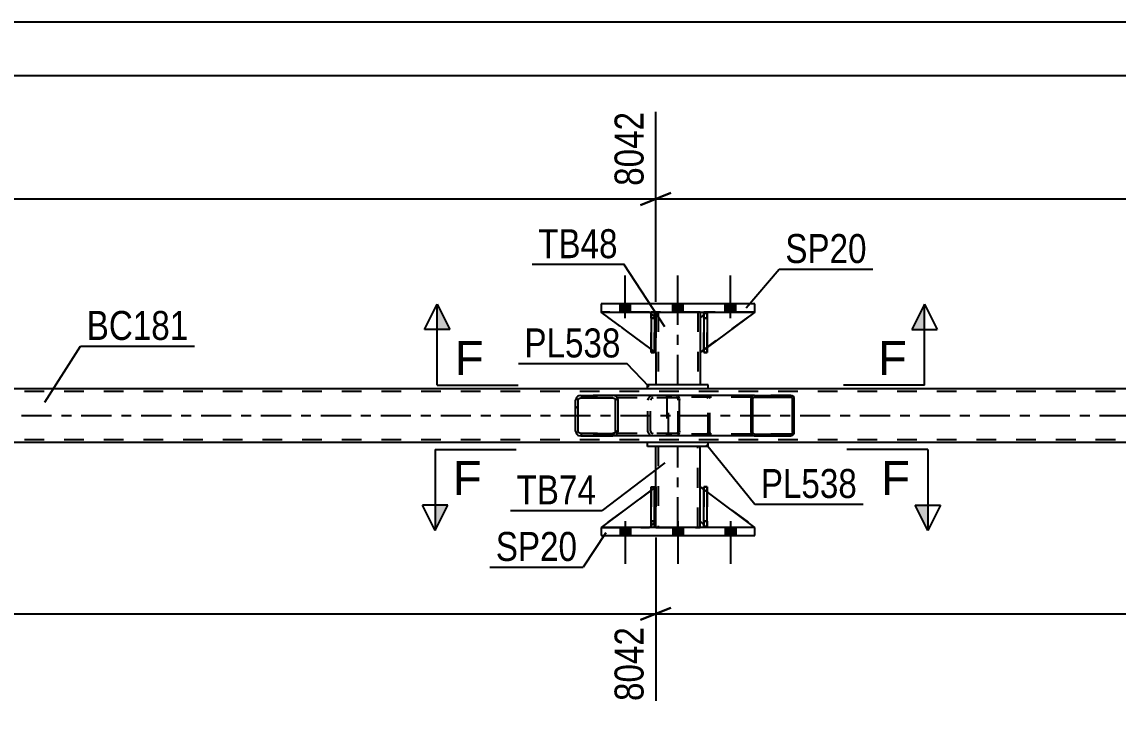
# Model space of a CAD drawing. Header units: millimetres. Extents: x 0 to 841, y 0 to 594.
# Drawn here: x 264.6 to 372.9, y 215.3 to 283 of the extents above; entities that cross this region are included whole.
import ezdxf

# ---------------------------------------------------------------- set-up
doc = ezdxf.new("R2010")
doc.units = ezdxf.units.MM
doc.linetypes.add('DXK_LINE_DOT2', pattern=[3.9198, 1.9599, -1.9599])
doc.linetypes.add('DXK_LINE_DOT3', pattern=[5.9187, 2.979, -0.9799, 0.9799, -0.9799])
doc.styles.add('Arial', font='ARIAL.TTF', dxfattribs={"height": 0.2})
doc.styles.add('Arial Narrow', font='ARIALN.TTF', dxfattribs={"height": 0.2})

# ---------------------------------------------------------------- blocks, each defined once
blk = doc.blocks.new('Part-318885939-2970 - 2780')
at = {"linetype": 'Continuous'}
h = blk.add_hatch(dxfattribs=at)
h.set_pattern_fill('', scale=0.7, style=0, pattern_type=0)
h.set_pattern_definition([(45, (323.4442, 245.8129), (-1.57154, 1.57154), [])])
h.paths.add_polyline_path([(323.48, 245.63), (323.44, 245.81), (323.34, 245.97), (323.17, 246.07), (322.98, 246.11), (319.8, 246.11), (319.6, 246.07), (319.44, 245.97), (319.33, 245.81), (319.29, 245.63), (319.29, 242.59), (319.33, 242.41), (319.44, 242.25), (319.6, 242.15), (319.8, 242.11), (322.98, 242.11), (323.17, 242.15), (323.34, 242.25), (323.44, 242.41), (323.48, 242.59)])
h.paths.add_polyline_path([(323.21, 242.5), (323.16, 242.42), (323.08, 242.37), (322.98, 242.35), (319.8, 242.35), (319.7, 242.37), (319.62, 242.42), (319.56, 242.5), (319.54, 242.59), (319.54, 245.63), (319.56, 245.72), (319.62, 245.8), (319.7, 245.85), (319.8, 245.87), (322.98, 245.87), (323.08, 245.85), (323.16, 245.8), (323.21, 245.72), (323.23, 245.63), (323.23, 242.59)])
at = {"color": 2, "linetype": 'Continuous'}
for p, q in [((319.8, 246.11), (319.6, 246.07)), ((319.7, 245.85), (319.8, 245.87)), ((319.8, 246.11), (322.98, 246.11)), ((319.8, 245.87), (322.98, 245.87)), ((329.28, 246.11), (322.98, 246.11)), ((323.17, 246.07), (322.98, 246.11)), ((322.98, 245.87), (323.08, 245.85)), ((329.28, 246.11), (329.38, 246.07)), ((329.38, 246.07), (329.47, 245.97)), ((329.47, 245.97), (329.53, 245.81)), ((319.33, 245.81), (319.29, 245.63)), ((319.29, 242.59), (319.29, 245.63)), ((319.54, 245.63), (319.56, 245.72)), ((319.54, 242.59), (319.54, 245.63)), ((319.56, 245.72), (319.62, 245.8)), ((319.62, 245.8), (319.7, 245.85)), ((323.08, 245.85), (323.16, 245.8)), ((323.16, 245.8), (323.21, 245.72)), ((323.21, 245.72), (323.23, 245.63)), ((323.23, 242.59), (323.23, 245.63)), ((323.48, 245.63), (323.44, 245.81)), ((323.48, 242.59), (323.48, 245.63)), ((329.53, 245.81), (329.55, 245.63)), ((329.55, 242.59), (329.55, 245.63)), ((319.29, 242.59), (319.33, 242.41)), ((319.56, 242.5), (319.54, 242.59)), ((319.62, 242.42), (319.56, 242.5)), ((319.6, 242.15), (319.8, 242.11)), ((319.7, 242.37), (319.62, 242.42)), ((319.8, 242.35), (319.7, 242.37)), ((319.8, 242.35), (322.98, 242.35)), ((319.8, 242.11), (322.98, 242.11)), ((323.08, 242.37), (322.98, 242.35)), ((322.98, 242.11), (323.17, 242.15)), ((329.28, 242.11), (322.98, 242.11)), ((323.16, 242.42), (323.08, 242.37)), ((323.21, 242.5), (323.16, 242.42)), ((323.23, 242.59), (323.21, 242.5)), ((323.44, 242.41), (323.48, 242.59)), ((329.38, 242.15), (329.28, 242.11)), ((329.47, 242.25), (329.38, 242.15)), ((329.53, 242.41), (329.47, 242.25)), ((329.55, 242.59), (329.53, 242.41))]:
    blk.add_line(p, q, dxfattribs=at)
at = {"color": 7, "linetype": 'DXK_LINE_DOT2'}
for p, q in [((322.98, 246.11), (319.8, 246.11)), ((329.28, 245.87), (319.8, 245.87)), ((326.75, 246.07), (326.95, 246.11)), ((326.95, 245.87), (326.85, 245.85)), ((328.29, 245.87), (328.29, 246.11)), ((329.33, 245.85), (329.28, 245.87)), ((326.44, 245.63), (326.48, 245.81)), ((326.44, 242.59), (326.44, 245.63)), ((326.71, 245.72), (326.69, 245.63)), ((326.69, 242.59), (326.69, 245.63)), ((326.77, 245.8), (326.71, 245.72)), ((326.85, 245.85), (326.77, 245.8)), ((329.38, 245.8), (329.33, 245.85)), ((329.41, 245.72), (329.38, 245.8)), ((329.42, 245.63), (329.41, 245.72)), ((329.42, 242.59), (329.42, 245.63)), ((329.28, 242.35), (319.8, 242.35)), ((322.98, 242.11), (319.8, 242.11)), ((326.48, 242.41), (326.44, 242.59)), ((326.69, 242.59), (326.71, 242.5)), ((326.71, 242.5), (326.77, 242.42)), ((326.95, 242.11), (326.75, 242.15)), ((326.77, 242.42), (326.79, 242.41)), ((326.79, 242.41), (326.85, 242.37)), ((326.85, 242.37), (326.95, 242.35)), ((328.29, 242.11), (328.29, 242.35)), ((329.28, 242.35), (329.33, 242.37)), ((329.33, 242.37), (329.38, 242.42)), ((329.38, 242.42), (329.41, 242.5)), ((329.41, 242.5), (329.42, 242.59))]:
    blk.add_line(p, q, dxfattribs=at)
at = {"color": 2, "linetype": 'Continuous'}
for centre, start, end in [((319.78, 245.61), 111.1941, 156.1506), ((322.99, 245.61), 23.8494, 68.8059), ((319.78, 242.6), 203.8494, 248.8059), ((322.99, 242.6), 291.1941, 336.1506)]:
    blk.add_arc(centre, 0.492, start, end, dxfattribs=at)
at = {"color": 7, "linetype": 'DXK_LINE_DOT2'}
for centre, start, end in [((326.93, 245.61), 111.1941, 156.1506), ((326.93, 242.6), 203.8494, 248.8059)]:
    blk.add_arc(centre, 0.492, start, end, dxfattribs=at)
blk = doc.blocks.new('Bolt-318885939-2858 - 2780')
at = {"linetype": 'Continuous'}
for points in [[(323.68, 254.35), (324.72, 254.35), (324.72, 255.15), (323.68, 255.15)], [(323.68, 254.35), (324.72, 254.35), (324.72, 255.15), (323.68, 255.15)], [(323.68, 254.35), (324.72, 254.35), (324.72, 255.15), (323.68, 255.15)], [(328.88, 254.35), (329.92, 254.35), (329.92, 255.15), (328.88, 255.15)], [(328.88, 254.35), (329.92, 254.35), (329.92, 255.15), (328.88, 255.15)], [(334.08, 254.35), (335.12, 254.35), (335.12, 255.15), (334.08, 255.15)], [(334.08, 254.35), (335.12, 254.35), (335.12, 255.15), (334.08, 255.15)], [(334.08, 254.35), (335.12, 254.35), (335.12, 255.15), (334.08, 255.15)]]:
    blk.add_hatch(color=1, dxfattribs=at).paths.add_polyline_path(points)
at = {"color": 1, "linetype": 'Continuous'}
for p, q in [((324.2, 253.75), (324.2, 257.95)), ((324.2, 253.75), (324.2, 257.95)), ((324.2, 253.75), (324.2, 257.95)), ((329.4, 253.75), (329.4, 257.95)), ((329.4, 253.75), (329.4, 257.95)), ((334.6, 253.75), (334.6, 257.95)), ((334.6, 253.75), (334.6, 257.95)), ((334.6, 253.75), (334.6, 257.95)), ((323.68, 254.35), (323.68, 255.15)), ((323.68, 254.35), (323.68, 255.15)), ((323.68, 254.35), (323.68, 255.15)), ((324.72, 254.35), (324.72, 255.15)), ((324.72, 254.35), (324.72, 255.15)), ((324.72, 254.35), (324.72, 255.15)), ((328.88, 254.35), (328.88, 255.15)), ((328.88, 254.35), (328.88, 255.15)), ((329.92, 254.35), (329.92, 255.15)), ((329.92, 254.35), (329.92, 255.15)), ((334.08, 254.35), (334.08, 255.15)), ((334.08, 254.35), (334.08, 255.15)), ((334.08, 254.35), (334.08, 255.15)), ((335.12, 254.35), (335.12, 255.15)), ((335.12, 254.35), (335.12, 255.15)), ((335.12, 254.35), (335.12, 255.15))]:
    blk.add_line(p, q, dxfattribs=at)
blk = doc.blocks.new('Bolt-318885939-2859 - 2780')
at = {"linetype": 'Continuous'}
for points in [[(324.72, 233.07), (323.68, 233.07), (323.68, 232.27), (324.72, 232.27)], [(324.72, 233.07), (323.68, 233.07), (323.68, 232.27), (324.72, 232.27)], [(324.72, 233.07), (323.68, 233.07), (323.68, 232.27), (324.72, 232.27)], [(329.92, 233.07), (328.88, 233.07), (328.88, 232.27), (329.92, 232.27)], [(329.92, 233.07), (328.88, 233.07), (328.88, 232.27), (329.92, 232.27)], [(335.12, 233.07), (334.08, 233.07), (334.08, 232.27), (335.12, 232.27)], [(335.12, 233.07), (334.08, 233.07), (334.08, 232.27), (335.12, 232.27)], [(335.12, 233.07), (334.08, 233.07), (334.08, 232.27), (335.12, 232.27)]]:
    blk.add_hatch(color=1, dxfattribs=at).paths.add_polyline_path(points)
at = {"color": 1, "linetype": 'Continuous'}
for p, q in [((323.68, 233.07), (323.68, 232.27)), ((323.68, 233.07), (323.68, 232.27)), ((323.68, 233.07), (323.68, 232.27)), ((324.2, 233.67), (324.2, 229.47)), ((324.2, 233.67), (324.2, 229.47)), ((324.2, 233.67), (324.2, 229.47)), ((324.72, 233.07), (324.72, 232.27)), ((324.72, 233.07), (324.72, 232.27)), ((324.72, 233.07), (324.72, 232.27)), ((328.88, 233.07), (328.88, 232.27)), ((328.88, 233.07), (328.88, 232.27)), ((329.4, 233.67), (329.4, 229.47)), ((329.4, 233.67), (329.4, 229.47)), ((329.92, 233.07), (329.92, 232.27)), ((329.92, 233.07), (329.92, 232.27)), ((334.08, 233.07), (334.08, 232.27)), ((334.08, 233.07), (334.08, 232.27)), ((334.08, 233.07), (334.08, 232.27)), ((334.6, 233.67), (334.6, 229.47)), ((334.6, 233.67), (334.6, 229.47)), ((334.6, 233.67), (334.6, 229.47)), ((335.12, 233.07), (335.12, 232.27)), ((335.12, 233.07), (335.12, 232.27)), ((335.12, 233.07), (335.12, 232.27))]:
    blk.add_line(p, q, dxfattribs=at)
blk = doc.blocks.new('Part-318885939-2909 - 2780')
at = {"color": 2, "linetype": 'Continuous'}
for p, q in [((725.4, 246.75), (63.29, 246.75)), ((326.4, 241.47), (162.14, 241.47)), ((581.81, 241.47), (332.4, 241.47))]:
    blk.add_line(p, q, dxfattribs=at)
at = {"color": 7, "linetype": 'DXK_LINE_DOT2'}
for p, q in [((725.4, 246.51), (63.29, 246.51)), ((725.4, 241.71), (63.29, 241.71)), ((332.4, 241.47), (326.4, 241.47))]:
    blk.add_line(p, q, dxfattribs=at)
at = {"color": 7, "linetype": 'DXK_LINE_DOT3'}
blk.add_line((63.29, 244.11), (725.4, 244.11), dxfattribs=at)
blk = doc.blocks.new('Part-318885939-2958 - 2780')
at = {"color": 2, "linetype": 'Continuous'}
for p, q in [((332.4, 247.15), (326.4, 247.15)), ((326.4, 246.75), (326.4, 247.15)), ((332.4, 246.75), (332.4, 247.15)), ((332.4, 246.75), (326.4, 246.75))]:
    blk.add_line(p, q, dxfattribs=at)
blk = doc.blocks.new('Part-318885939-2987 - 2780')
at = {"color": 2, "linetype": 'Continuous'}
for p, q in [((327.2, 254.35), (327.2, 253.75)), ((331.6, 254.35), (331.6, 253.75)), ((327.2, 250.35), (327.2, 247.15)), ((331.6, 250.35), (331.6, 247.15))]:
    blk.add_line(p, q, dxfattribs=at)
at = {"color": 7, "linetype": 'DXK_LINE_DOT2'}
for p, q in [((331.6, 254.35), (327.2, 254.35)), ((327.2, 253.75), (327.2, 250.35)), ((327.44, 254.35), (327.44, 247.15)), ((331.36, 254.35), (331.36, 247.15)), ((331.6, 253.75), (331.6, 250.35)), ((331.6, 247.15), (327.2, 247.15))]:
    blk.add_line(p, q, dxfattribs=at)
at = {"color": 7, "linetype": 'DXK_LINE_DOT3'}
blk.add_line((329.4, 247.15), (329.4, 254.35), dxfattribs=at)
blk = doc.blocks.new('Part-318885939-2989 - 2780')
at = {"color": 7, "linetype": 'DXK_LINE_DOT2'}
for p, q in [((326.76, 253.75), (326.76, 254.35)), ((326.76, 254.35), (326.76, 254.35)), ((326.76, 254.35), (326.76, 250.35)), ((327.08, 254.35), (326.76, 254.35)), ((326.76, 250.35), (326.76, 253.75)), ((326.76, 253.75), (327.08, 253.75)), ((327.08, 253.75), (327.08, 254.35)), ((327.08, 250.35), (327.08, 254.35)), ((327.08, 253.75), (327.08, 250.35)), ((326.76, 250.35), (327.08, 250.35))]:
    blk.add_line(p, q, dxfattribs=at)
blk = doc.blocks.new('Part-318885939-2990 - 2780')
at = {"color": 7, "linetype": 'DXK_LINE_DOT2'}
for p, q in [((331.96, 253.75), (331.96, 254.35)), ((331.96, 254.35), (331.96, 254.35)), ((331.96, 254.35), (331.96, 250.35)), ((332.28, 254.35), (331.96, 254.35)), ((331.96, 250.35), (331.96, 253.75)), ((331.96, 253.75), (332.28, 253.75)), ((332.28, 253.75), (332.28, 254.35)), ((332.28, 250.35), (332.28, 254.35)), ((332.28, 253.75), (332.28, 250.35)), ((331.96, 250.35), (332.28, 250.35))]:
    blk.add_line(p, q, dxfattribs=at)
blk = doc.blocks.new('Part-318885939-2995 - 2780')
at = {"color": 2, "linetype": 'Continuous'}
for p, q in [((321.8, 233.07), (321.8, 232.27)), ((337, 233.07), (321.8, 233.07)), ((337, 232.27), (337, 233.07)), ((321.8, 232.27), (337, 232.27))]:
    blk.add_line(p, q, dxfattribs=at)
blk = doc.blocks.new('Part-318885939-3000 - 2780')
at = {"color": 2, "linetype": 'Continuous'}
for p, q in [((337, 255.15), (321.8, 255.15)), ((321.8, 255.15), (321.8, 254.35)), ((337, 254.35), (337, 255.15)), ((321.8, 254.35), (337, 254.35))]:
    blk.add_line(p, q, dxfattribs=at)
blk = doc.blocks.new('Part-318885939-3005 - 2780')
at = {"color": 2, "linetype": 'Continuous'}
for p, q in [((327.2, 237.07), (327.2, 241.07)), ((331.6, 237.07), (331.6, 241.07)), ((327.2, 233.07), (327.2, 233.67)), ((331.6, 233.07), (331.6, 233.67))]:
    blk.add_line(p, q, dxfattribs=at)
at = {"color": 7, "linetype": 'DXK_LINE_DOT2'}
for p, q in [((331.6, 241.07), (327.2, 241.07)), ((327.44, 241.07), (327.44, 233.07)), ((331.36, 233.07), (331.36, 241.07)), ((327.2, 233.67), (327.2, 237.07)), ((331.6, 233.67), (331.6, 237.07)), ((327.2, 233.07), (331.6, 233.07))]:
    blk.add_line(p, q, dxfattribs=at)
at = {"color": 7, "linetype": 'DXK_LINE_DOT3'}
blk.add_line((329.4, 233.07), (329.4, 241.07), dxfattribs=at)
blk = doc.blocks.new('Part-318885939-3010 - 2780')
at = {"color": 2, "linetype": 'Continuous'}
for p, q in [((332.4, 241.47), (326.4, 241.47)), ((326.4, 241.07), (326.4, 241.47)), ((332.4, 241.07), (326.4, 241.07)), ((332.4, 241.07), (332.4, 241.47))]:
    blk.add_line(p, q, dxfattribs=at)
blk = doc.blocks.new('Part-318885939-3022 - 2780')
at = {"linetype": 'Continuous'}
h = blk.add_hatch(dxfattribs=at)
h.set_pattern_fill('', scale=0.7, style=0, pattern_type=0)
h.set_pattern_definition([(45, (340.868, 245.9117), (-1.57154, 1.57154), [])])
h.paths.add_polyline_path([(340.89, 245.79), (340.87, 245.91), (340.79, 246.02), (340.68, 246.08), (340.55, 246.11), (336.98, 246.11), (336.85, 246.08), (336.74, 246.02), (336.66, 245.91), (336.64, 245.79), (336.64, 242.43), (336.66, 242.31), (336.74, 242.2), (336.85, 242.13), (336.98, 242.11), (340.55, 242.11), (340.68, 242.13), (340.79, 242.2), (340.87, 242.31), (340.89, 242.43)])
h.paths.add_polyline_path([(340.71, 242.37), (340.67, 242.32), (340.62, 242.28), (340.55, 242.27), (336.98, 242.27), (336.91, 242.28), (336.86, 242.32), (336.82, 242.37), (336.81, 242.43), (336.81, 245.79), (336.82, 245.85), (336.86, 245.9), (336.91, 245.94), (336.98, 245.95), (340.55, 245.95), (340.62, 245.94), (340.67, 245.9), (340.71, 245.85), (340.72, 245.79), (340.72, 242.43)])
at = {"color": 7, "linetype": 'DXK_LINE_DOT2'}
for p, q in [((328.29, 245.79), (328.31, 245.91)), ((328.51, 245.9), (328.47, 245.85)), ((328.5, 246.08), (328.63, 246.11)), ((328.56, 245.94), (328.51, 245.9)), ((328.63, 245.95), (328.56, 245.94)), ((329.28, 246.11), (328.63, 246.11)), ((340.55, 245.95), (328.63, 245.95)), ((332.2, 246.11), (332.33, 246.08)), ((332.27, 245.94), (332.2, 245.95)), ((332.32, 245.9), (332.27, 245.94)), ((332.36, 245.85), (332.32, 245.9)), ((332.52, 245.91), (332.54, 245.79)), ((340.55, 246.11), (336.98, 246.11)), ((328.29, 245.79), (328.29, 242.43)), ((328.47, 245.85), (328.46, 245.79)), ((328.46, 242.43), (328.46, 245.79)), ((332.37, 245.79), (332.36, 245.85)), ((332.37, 242.43), (332.37, 245.79)), ((332.54, 242.43), (332.54, 245.79)), ((328.31, 242.31), (328.29, 242.43)), ((328.46, 242.43), (328.47, 242.37)), ((328.47, 242.37), (328.51, 242.32)), ((328.63, 242.11), (328.5, 242.13)), ((328.51, 242.32), (328.56, 242.28)), ((328.56, 242.28), (328.63, 242.27)), ((340.55, 242.27), (328.63, 242.27)), ((329.28, 242.11), (328.63, 242.11)), ((332.2, 242.27), (332.27, 242.28)), ((332.33, 242.13), (332.2, 242.11)), ((332.27, 242.28), (332.32, 242.32)), ((332.32, 242.32), (332.36, 242.37)), ((332.36, 242.37), (332.37, 242.43)), ((332.54, 242.43), (332.52, 242.31)), ((340.55, 242.11), (336.98, 242.11))]:
    blk.add_line(p, q, dxfattribs=at)
at = {"color": 2, "linetype": 'Continuous'}
for p, q in [((336.98, 246.11), (329.28, 246.11)), ((336.66, 245.91), (336.64, 245.79)), ((336.82, 245.85), (336.86, 245.9)), ((336.98, 246.11), (336.85, 246.08)), ((336.86, 245.9), (336.91, 245.94)), ((336.91, 245.94), (336.98, 245.95)), ((336.98, 246.11), (340.55, 246.11)), ((336.98, 245.95), (340.55, 245.95)), ((340.68, 246.08), (340.55, 246.11)), ((340.55, 245.95), (340.62, 245.94)), ((340.62, 245.94), (340.67, 245.9)), ((340.67, 245.9), (340.71, 245.85)), ((340.89, 245.79), (340.87, 245.91)), ((336.64, 242.43), (336.64, 245.79)), ((336.81, 245.79), (336.82, 245.85)), ((336.81, 242.43), (336.81, 245.79)), ((340.71, 245.85), (340.72, 245.79)), ((340.72, 242.43), (340.72, 245.79)), ((340.89, 242.43), (340.89, 245.79)), ((336.98, 242.11), (329.28, 242.11)), ((336.64, 242.43), (336.66, 242.31)), ((336.82, 242.37), (336.81, 242.43)), ((336.86, 242.32), (336.82, 242.37)), ((336.85, 242.13), (336.98, 242.11)), ((336.91, 242.28), (336.86, 242.32)), ((336.98, 242.27), (336.91, 242.28)), ((336.98, 242.27), (340.55, 242.27)), ((336.98, 242.11), (340.55, 242.11)), ((340.62, 242.28), (340.55, 242.27)), ((340.55, 242.11), (340.68, 242.13)), ((340.67, 242.32), (340.62, 242.28)), ((340.71, 242.37), (340.67, 242.32)), ((340.72, 242.43), (340.71, 242.37)), ((340.87, 242.31), (340.89, 242.43))]:
    blk.add_line(p, q, dxfattribs=at)
at = {"color": 7, "linetype": 'DXK_LINE_DOT2'}
for centre, start, end in [((328.62, 245.78), 110.7583, 155.68), ((332.22, 245.78), 24.32, 69.2417), ((328.62, 242.44), 204.32, 249.2417), ((332.22, 242.44), 290.7583, 335.68)]:
    blk.add_arc(centre, 0.331, start, end, dxfattribs=at)
at = {"color": 2, "linetype": 'Continuous'}
for centre, start, end in [((336.96, 245.78), 110.7583, 155.68), ((340.57, 245.78), 24.32, 69.2417), ((336.96, 242.44), 204.32, 249.2417), ((340.57, 242.44), 290.7583, 335.68)]:
    blk.add_arc(centre, 0.331, start, end, dxfattribs=at)
blk = doc.blocks.new('Part-318885939-3041 - 2780')
at = {"color": 7, "linetype": 'DXK_LINE_DOT2'}
for p, q in [((332.21, 254.35), (331.61, 253.75)), ((331.61, 250.35), (337, 254.35)), ((331.61, 253.75), (331.61, 250.35)), ((337, 254.35), (332.21, 254.35))]:
    blk.add_line(p, q, dxfattribs=at)
blk = doc.blocks.new('Part-318885939-3042 - 2780')
at = {"color": 2, "linetype": 'Continuous'}
for p, q in [((331.96, 254.1), (331.61, 253.75)), ((331.61, 253.75), (331.61, 250.35)), ((337, 254.35), (332.28, 250.85)), ((331.96, 250.61), (331.61, 250.35))]:
    blk.add_line(p, q, dxfattribs=at)
at = {"color": 7, "linetype": 'DXK_LINE_DOT2'}
for p, q in [((332.21, 254.35), (331.96, 254.1)), ((337, 254.35), (332.21, 254.35)), ((332.28, 250.85), (331.96, 250.61))]:
    blk.add_line(p, q, dxfattribs=at)
blk = doc.blocks.new('Part-318885939-3043 - 2780')
at = {"color": 7, "linetype": 'DXK_LINE_DOT2'}
for p, q in [((327.2, 250.35), (321.8, 254.35)), ((321.8, 254.35), (326.6, 254.35)), ((326.6, 254.35), (327.2, 253.75)), ((327.2, 253.75), (326.6, 254.35)), ((327.2, 253.75), (327.2, 250.35)), ((327.2, 253.75), (327.2, 253.75)), ((327.2, 253.75), (327.2, 250.35))]:
    blk.add_line(p, q, dxfattribs=at)
blk = doc.blocks.new('Part-318885939-3044 - 2780')
at = {"color": 2, "linetype": 'Continuous'}
for p, q in [((326.76, 250.68), (321.8, 254.35)), ((326.76, 254.2), (326.6, 254.35)), ((327.2, 253.75), (327.08, 253.88)), ((327.2, 253.75), (327.2, 253.75)), ((327.2, 250.35), (327.2, 253.75)), ((327.08, 250.44), (327.2, 250.35)), ((327.2, 250.35), (327.2, 250.35))]:
    blk.add_line(p, q, dxfattribs=at)
at = {"color": 7, "linetype": 'DXK_LINE_DOT2'}
for p, q in [((326.6, 254.35), (321.8, 254.35)), ((326.6, 254.35), (327.2, 253.75)), ((327.08, 253.88), (326.76, 254.2)), ((327.2, 253.75), (327.2, 250.35)), ((327.08, 250.44), (326.76, 250.68))]:
    blk.add_line(p, q, dxfattribs=at)
blk = doc.blocks.new('Part-318885939-3045 - 2780')
at = {"color": 2, "linetype": 'Continuous'}
for p, q in [((327.08, 254.35), (326.76, 254.35)), ((326.76, 254.35), (326.76, 250.35)), ((327.08, 254.35), (327.08, 254.35)), ((327.08, 254.35), (327.08, 250.35)), ((327.08, 250.35), (326.76, 250.35))]:
    blk.add_line(p, q, dxfattribs=at)
at = {"color": 7, "linetype": 'DXK_LINE_DOT2'}
for p, q in [((326.76, 253.75), (326.76, 254.35)), ((327.08, 253.75), (326.76, 253.75)), ((326.76, 253.75), (326.76, 250.35)), ((327.08, 253.75), (327.08, 254.35)), ((327.08, 254.35), (327.08, 254.35)), ((327.08, 250.35), (327.08, 253.75))]:
    blk.add_line(p, q, dxfattribs=at)
blk = doc.blocks.new('Part-318885939-3046 - 2780')
at = {"color": 2, "linetype": 'Continuous'}
for p, q in [((332.28, 254.35), (331.96, 254.35)), ((331.96, 254.35), (331.96, 250.35)), ((332.28, 254.35), (332.28, 254.35)), ((332.28, 254.35), (332.28, 250.35)), ((332.28, 250.35), (331.96, 250.35))]:
    blk.add_line(p, q, dxfattribs=at)
at = {"color": 7, "linetype": 'DXK_LINE_DOT2'}
for p, q in [((331.96, 253.75), (331.96, 254.35)), ((332.28, 253.75), (331.96, 253.75)), ((331.96, 253.75), (331.96, 250.35)), ((332.28, 253.75), (332.28, 254.35)), ((332.28, 254.35), (332.28, 254.35)), ((332.28, 250.35), (332.28, 253.75))]:
    blk.add_line(p, q, dxfattribs=at)
blk = doc.blocks.new('Part-318885939-3067 - 2780')
at = {"color": 7, "linetype": 'DXK_LINE_DOT2'}
for p, q in [((331.61, 233.67), (331.61, 237.07)), ((331.61, 237.07), (337, 233.07)), ((332.21, 233.07), (331.61, 233.67)), ((337, 233.07), (332.21, 233.07))]:
    blk.add_line(p, q, dxfattribs=at)
blk = doc.blocks.new('Part-318885939-3068 - 2780')
at = {"color": 2, "linetype": 'Continuous'}
for p, q in [((331.61, 233.67), (331.61, 237.07)), ((331.96, 236.81), (331.61, 237.07)), ((337, 233.07), (332.28, 236.57)), ((331.96, 233.32), (331.61, 233.67))]:
    blk.add_line(p, q, dxfattribs=at)
at = {"color": 7, "linetype": 'DXK_LINE_DOT2'}
for p, q in [((332.28, 236.57), (331.96, 236.81)), ((332.21, 233.07), (331.96, 233.32)), ((337, 233.07), (332.21, 233.07)), ((337, 233.07), (337, 233.07)), ((337, 233.07), (337, 233.07))]:
    blk.add_line(p, q, dxfattribs=at)
blk = doc.blocks.new('Part-318885939-3070 - 2780')
at = {"color": 7, "linetype": 'DXK_LINE_DOT2'}
for p, q in [((327.2, 237.07), (321.8, 233.07)), ((327.2, 233.67), (327.2, 237.07)), ((327.2, 237.07), (327.2, 233.67)), ((321.8, 233.07), (326.6, 233.07)), ((326.6, 233.07), (327.2, 233.67)), ((327.2, 233.67), (326.6, 233.07)), ((327.2, 233.67), (327.2, 233.67))]:
    blk.add_line(p, q, dxfattribs=at)
blk = doc.blocks.new('Part-318885939-3071 - 2780')
at = {"color": 2, "linetype": 'Continuous'}
for p, q in [((326.76, 236.74), (321.8, 233.07)), ((327.2, 237.07), (327.08, 236.98)), ((327.2, 233.67), (327.2, 237.07)), ((326.76, 233.22), (326.6, 233.07)), ((327.2, 233.67), (327.08, 233.54)), ((327.2, 233.67), (327.2, 233.67))]:
    blk.add_line(p, q, dxfattribs=at)
at = {"color": 7, "linetype": 'DXK_LINE_DOT2'}
for p, q in [((327.08, 236.98), (326.76, 236.74)), ((327.2, 233.67), (327.2, 237.07)), ((321.8, 233.07), (326.6, 233.07)), ((327.2, 233.67), (326.6, 233.07)), ((327.08, 233.54), (326.76, 233.22))]:
    blk.add_line(p, q, dxfattribs=at)
blk = doc.blocks.new('Part-318885939-3072 - 2780')
at = {"color": 2, "linetype": 'Continuous'}
for p, q in [((326.76, 233.07), (326.76, 237.07)), ((326.76, 237.07), (327.08, 237.07)), ((327.08, 233.07), (327.08, 237.07)), ((326.76, 233.07), (326.76, 233.07)), ((327.08, 233.07), (326.76, 233.07))]:
    blk.add_line(p, q, dxfattribs=at)
at = {"color": 7, "linetype": 'DXK_LINE_DOT2'}
for p, q in [((326.76, 237.07), (326.76, 233.67)), ((327.08, 233.67), (327.08, 237.07)), ((326.76, 233.67), (326.76, 233.07)), ((326.76, 233.67), (327.08, 233.67)), ((327.08, 233.07), (327.08, 233.67)), ((327.08, 233.07), (327.08, 233.07))]:
    blk.add_line(p, q, dxfattribs=at)
blk = doc.blocks.new('Part-318885939-3073 - 2780')
at = {"color": 2, "linetype": 'Continuous'}
for p, q in [((331.96, 233.07), (331.96, 237.07)), ((331.96, 237.07), (332.28, 237.07)), ((332.28, 233.07), (332.28, 237.07)), ((331.96, 233.07), (331.96, 233.07)), ((332.28, 233.07), (331.96, 233.07))]:
    blk.add_line(p, q, dxfattribs=at)
at = {"color": 7, "linetype": 'DXK_LINE_DOT2'}
for p, q in [((331.96, 237.07), (331.96, 233.67)), ((332.28, 233.67), (332.28, 237.07)), ((331.96, 233.67), (331.96, 233.07)), ((331.96, 233.67), (332.28, 233.67)), ((332.28, 233.07), (332.28, 233.67)), ((332.28, 233.07), (332.28, 233.07))]:
    blk.add_line(p, q, dxfattribs=at)
blk = doc.blocks.new('Part-318885939-3074 - 2780')
at = {"color": 7, "linetype": 'DXK_LINE_DOT2'}
for p, q in [((326.76, 237.07), (327.08, 237.07)), ((326.76, 233.67), (326.76, 237.07)), ((326.76, 237.07), (326.76, 233.07)), ((327.08, 237.07), (327.08, 233.67)), ((327.08, 233.07), (327.08, 236.98)), ((327.08, 233.67), (326.76, 233.67)), ((326.76, 233.07), (326.76, 233.67)), ((327.08, 233.07), (326.76, 233.07)), ((327.08, 233.67), (327.08, 233.07)), ((327.08, 233.07), (327.08, 233.07))]:
    blk.add_line(p, q, dxfattribs=at)
blk = doc.blocks.new('Part-318885939-3075 - 2780')
at = {"color": 7, "linetype": 'DXK_LINE_DOT2'}
for p, q in [((332.28, 237.07), (331.96, 237.07)), ((331.96, 233.67), (331.96, 237.07)), ((331.96, 237.07), (331.96, 233.07)), ((332.28, 237.07), (332.28, 233.67)), ((332.28, 233.07), (332.28, 237.07)), ((332.28, 233.67), (331.96, 233.67)), ((331.96, 233.07), (331.96, 233.67)), ((332.28, 233.07), (331.96, 233.07)), ((332.28, 233.67), (332.28, 233.07)), ((332.28, 233.07), (332.28, 233.07))]:
    blk.add_line(p, q, dxfattribs=at)
blk = doc.blocks.new('StraightDimension-318885939-3212 - 2780')
at = {"color": 7, "linetype": 'Continuous'}
blk.add_line((53.07, 277.71), (735.62, 277.71), dxfattribs=at)
blk = doc.blocks.new('StraightDimension-318885939-3243 - 2780')
at = {"color": 7, "linetype": 'Continuous'}
for p, q in [((327.2, 232.07), (327.2, 215.91)), ((328.7, 225.12), (325.7, 223.92)), ((327.2, 224.52), (582.61, 224.52))]:
    blk.add_line(p, q, dxfattribs=at)
blk = doc.blocks.new('StraightDimension-318885939-3249 - 2780')
at = {"color": 7, "linetype": 'Continuous'}
for p, q in [((327.2, 232.07), (327.2, 215.91)), ((156.94, 224.52), (327.2, 224.52)), ((325.7, 223.92), (328.7, 225.12))]:
    blk.add_line(p, q, dxfattribs=at)
at = {"color": 0, "linetype": 'Continuous'}
blk.add_wipeout([(326.6, 223.82), (322.4, 223.82), (322.4, 215.31), (326.6, 215.31)], dxfattribs=at)
at = {"color": 3, "linetype": 'Continuous', "style": 'Arial Narrow'}
blk.add_text('8042', height=2.863, rotation=90.0002, dxfattribs=at).set_placement((326, 215.91))
blk = doc.blocks.new('StraightDimension-318885939-3256 - 2780')
at = {"color": 7, "linetype": 'Continuous'}
blk.add_line((52.43, 283.02), (736.26, 283.02), dxfattribs=at)
blk = doc.blocks.new('StraightDimension-318885939-3277 - 2780')
at = {"color": 7, "linetype": 'Continuous'}
for p, q in [((327.2, 255.35), (327.2, 274.13)), ((328.7, 266.12), (325.7, 264.92)), ((327.2, 265.52), (582.61, 265.52))]:
    blk.add_line(p, q, dxfattribs=at)
blk = doc.blocks.new('StraightDimension-318885939-3283 - 2780')
at = {"color": 7, "linetype": 'Continuous'}
for p, q in [((327.2, 255.35), (327.2, 274.13)), ((156.94, 265.52), (327.2, 265.52)), ((325.7, 264.92), (328.7, 266.12))]:
    blk.add_line(p, q, dxfattribs=at)
at = {"color": 0, "linetype": 'Continuous'}
blk.add_wipeout([(326.6, 274.73), (322.4, 274.73), (322.4, 266.22), (326.6, 266.22)], dxfattribs=at)
at = {"color": 3, "linetype": 'Continuous', "style": 'Arial Narrow'}
blk.add_text('8042', height=2.863, rotation=90.0002, dxfattribs=at).set_placement((326, 266.82))
blk = doc.blocks.new('Mark-318885939-2905 - 2780')
at = {"color": 30, "linetype": 'Continuous'}
for p, q in [((266.85, 245.44), (270.38, 250.99)), ((270.38, 250.99), (281.63, 250.99))]:
    blk.add_line(p, q, dxfattribs=at)
at = {"color": 0}
blk.add_wipeout([(281.03, 251.59), (281.03, 254.59), (270.98, 254.59), (270.98, 251.59)], dxfattribs=at)
blk.add_wipeout([(281.03, 251.59), (281.03, 254.59), (270.98, 254.59), (270.98, 251.59)], dxfattribs=at)
at = {"color": 3, "style": 'Arial Narrow'}
blk.add_text('BC181', height=2.863, dxfattribs=at).set_placement((270.98, 251.59))
blk = doc.blocks.new('Mark-318885939-2954 - 2780')
at = {"color": 30, "linetype": 'Continuous'}
for p in [(313.63, 249.26), (326.57, 246.96)]:
    blk.add_line(p, (324.34, 249.26), dxfattribs=at)
at = {"color": 0}
blk.add_wipeout([(323.74, 249.86), (323.74, 252.86), (314.23, 252.86), (314.23, 249.86)], dxfattribs=at)
blk.add_wipeout([(323.74, 249.86), (323.74, 252.86), (314.23, 252.86), (314.23, 249.86)], dxfattribs=at)
at = {"color": 3, "style": 'Arial Narrow'}
blk.add_text('PL538', height=2.863, dxfattribs=at).set_placement((314.23, 249.86))
blk = doc.blocks.new('Mark-318885939-2983 - 2780')
at = {"color": 30, "linetype": 'Continuous'}
for p in [(314.99, 259.07), (328.1, 252.9)]:
    blk.add_line(p, (324.04, 259.07), dxfattribs=at)
at = {"color": 0}
blk.add_wipeout([(323.44, 259.67), (323.44, 262.67), (315.59, 262.67), (315.59, 259.67)], dxfattribs=at)
blk.add_wipeout([(323.44, 259.67), (323.44, 262.67), (315.59, 262.67), (315.59, 259.67)], dxfattribs=at)
at = {"color": 3, "style": 'Arial Narrow'}
blk.add_text('TB48', height=2.863, dxfattribs=at).set_placement((315.59, 259.67))
blk = doc.blocks.new('Mark-318885939-2991 - 2780')
at = {"color": 30, "linetype": 'Continuous'}
for p in [(322.27, 232.52), (310.8, 229.15)]:
    blk.add_line(p, (320.04, 229.15), dxfattribs=at)
at = {"color": 0}
blk.add_wipeout([(319.44, 229.75), (319.44, 232.75), (311.4, 232.75), (311.4, 229.75)], dxfattribs=at)
blk.add_wipeout([(319.44, 229.75), (319.44, 232.75), (311.4, 232.75), (311.4, 229.75)], dxfattribs=at)
at = {"color": 3, "style": 'Arial Narrow'}
blk.add_text('SP20', height=2.863, dxfattribs=at).set_placement((311.4, 229.75))
blk = doc.blocks.new('Mark-318885939-2996 - 2780')
at = {"color": 30, "linetype": 'Continuous'}
for p, q in [((336.15, 254.75), (339.41, 258.59)), ((339.41, 258.59), (348.65, 258.59))]:
    blk.add_line(p, q, dxfattribs=at)
at = {"color": 0}
blk.add_wipeout([(348.05, 259.19), (348.05, 262.19), (340.01, 262.19), (340.01, 259.19)], dxfattribs=at)
blk.add_wipeout([(348.05, 259.19), (348.05, 262.19), (340.01, 262.19), (340.01, 259.19)], dxfattribs=at)
at = {"color": 3, "style": 'Arial Narrow'}
blk.add_text('SP20', height=2.863, dxfattribs=at).set_placement((340.01, 259.19))
blk = doc.blocks.new('Mark-318885939-3001 - 2780')
at = {"color": 30, "linetype": 'Continuous'}
for p in [(328.1, 239.46), (312.85, 234.74)]:
    blk.add_line(p, (321.91, 234.74), dxfattribs=at)
at = {"color": 0}
blk.add_wipeout([(321.31, 235.34), (321.31, 238.34), (313.45, 238.34), (313.45, 235.34)], dxfattribs=at)
blk.add_wipeout([(321.31, 235.34), (321.31, 238.34), (313.45, 238.34), (313.45, 235.34)], dxfattribs=at)
at = {"color": 3, "style": 'Arial Narrow'}
blk.add_text('TB74', height=2.863, dxfattribs=at).set_placement((313.45, 235.34))
blk = doc.blocks.new('Mark-318885939-3006 - 2780')
at = {"color": 30, "linetype": 'Continuous'}
for p, q in [((332.21, 241.26), (336.99, 235.37)), ((336.99, 235.37), (347.7, 235.37))]:
    blk.add_line(p, q, dxfattribs=at)
at = {"color": 0}
blk.add_wipeout([(347.1, 235.97), (347.1, 238.97), (337.59, 238.97), (337.59, 235.97)], dxfattribs=at)
blk.add_wipeout([(347.1, 235.97), (347.1, 238.97), (337.59, 238.97), (337.59, 235.97)], dxfattribs=at)
at = {"color": 3, "style": 'Arial Narrow'}
blk.add_text('PL538', height=2.863, dxfattribs=at).set_placement((337.59, 235.97))
blk = doc.blocks.new('SectionMark-318885939-3314 - 2780')
at = {"linetype": 'Continuous'}
for points in [[(306.85, 252.63), (305.6, 252.63), (305.6, 255.13)], [(353.77, 252.63), (352.52, 252.63), (353.77, 255.13)]]:
    blk.add_hatch(color=6, dxfattribs=at).paths.add_polyline_path(points)
at = {"color": 6, "linetype": 'Continuous'}
for p, q in [((304.35, 252.63), (305.6, 255.13)), ((305.6, 247.13), (305.6, 255.13)), ((305.6, 255.13), (306.85, 252.63)), ((353.77, 255.13), (352.52, 252.63)), ((353.77, 247.13), (353.77, 255.13)), ((353.77, 255.13), (355.02, 252.63)), ((306.85, 252.63), (304.35, 252.63)), ((352.52, 252.63), (355.02, 252.63)), ((305.6, 247.13), (313.6, 247.13)), ((353.77, 247.13), (345.77, 247.13))]:
    blk.add_line(p, q, dxfattribs=at)
at = {"color": 0, "linetype": 'Continuous'}
for points in [[(310.2, 248.13), (310.2, 251.63), (307.35, 251.63), (307.35, 248.13)], [(352.02, 248.13), (352.02, 251.63), (349.17, 251.63), (349.17, 248.13)]]:
    blk.add_wipeout(points, dxfattribs=at)
at = {"color": 3, "linetype": 'Continuous', "style": 'Arial'}
for p in [(307.35, 248.13), (349.17, 248.13)]:
    blk.add_text('F', height=3.34, dxfattribs=at).set_placement(p)
blk = doc.blocks.new('SectionMark-318885939-3318 - 2780')
at = {"linetype": 'Continuous'}
for points in [[(305.41, 235.27), (306.66, 235.27), (305.41, 232.77)], [(352.83, 235.27), (354.08, 235.27), (354.08, 232.77)]]:
    blk.add_hatch(color=6, dxfattribs=at).paths.add_polyline_path(points)
at = {"color": 6, "linetype": 'Continuous'}
for p, q in [((305.41, 240.77), (313.41, 240.77)), ((305.41, 240.77), (305.41, 232.77)), ((354.08, 240.77), (346.08, 240.77)), ((354.08, 240.77), (354.08, 232.77)), ((305.41, 232.77), (304.16, 235.27)), ((306.66, 235.27), (304.16, 235.27)), ((305.41, 232.77), (306.66, 235.27)), ((352.83, 235.27), (355.33, 235.27)), ((354.08, 232.77), (352.83, 235.27)), ((355.33, 235.27), (354.08, 232.77))]:
    blk.add_line(p, q, dxfattribs=at)
at = {"color": 0, "linetype": 'Continuous'}
for points in [[(310.01, 236.27), (310.01, 239.77), (307.16, 239.77), (307.16, 236.27)], [(352.33, 236.27), (352.33, 239.77), (349.48, 239.77), (349.48, 236.27)]]:
    blk.add_wipeout(points, dxfattribs=at)
at = {"color": 3, "linetype": 'Continuous', "style": 'Arial'}
for p in [(307.16, 236.27), (349.48, 236.27)]:
    blk.add_text('F', height=3.34, dxfattribs=at).set_placement(p)

msp = doc.modelspace()

# ---------------------------------------------------------------- block references
for name in ['Bolt-318885939-2858 - 2780', 'Part-318885939-3000 - 2780', 'Part-318885939-3043 - 2780', 'Part-318885939-3044 - 2780', 'Part-318885939-2989 - 2780', 'Part-318885939-3045 - 2780', 'Part-318885939-2987 - 2780', 'Part-318885939-3041 - 2780', 'Part-318885939-3042 - 2780', 'Part-318885939-2990 - 2780', 'Part-318885939-3046 - 2780', 'Part-318885939-2958 - 2780', 'Part-318885939-2909 - 2780', 'Part-318885939-2970 - 2780', 'Part-318885939-3022 - 2780', 'Part-318885939-3010 - 2780', 'Part-318885939-3005 - 2780', 'Part-318885939-3070 - 2780', 'Part-318885939-3071 - 2780', 'Part-318885939-3072 - 2780', 'Part-318885939-3074 - 2780', 'Part-318885939-3067 - 2780', 'Part-318885939-3068 - 2780', 'Part-318885939-3073 - 2780', 'Part-318885939-3075 - 2780', 'Part-318885939-2995 - 2780', 'Bolt-318885939-2859 - 2780']:
    msp.add_blockref(name, (0, 0))

# ---------------------------------------------------------------- next in the draw order: block references
for name in ['StraightDimension-318885939-3212 - 2780', 'Mark-318885939-3006 - 2780', 'Mark-318885939-3001 - 2780', 'StraightDimension-318885939-3243 - 2780']:
    msp.add_blockref(name, (0, 0))

# ---------------------------------------------------------------- next in the draw order: block references
for name in ['StraightDimension-318885939-3256 - 2780', 'StraightDimension-318885939-3249 - 2780']:
    msp.add_blockref(name, (0, 0))

# ---------------------------------------------------------------- next in the draw order: block references
for name in ['StraightDimension-318885939-3277 - 2780', 'Mark-318885939-2905 - 2780', 'Mark-318885939-2954 - 2780', 'Mark-318885939-2991 - 2780']:
    msp.add_blockref(name, (0, 0))

# ---------------------------------------------------------------- next in the draw order: block references
for name in ['StraightDimension-318885939-3283 - 2780', 'Mark-318885939-2996 - 2780', 'SectionMark-318885939-3318 - 2780']:
    msp.add_blockref(name, (0, 0))

# ---------------------------------------------------------------- next in the draw order: block references
msp.add_blockref('Mark-318885939-2983 - 2780', (0, 0))

# ---------------------------------------------------------------- next in the draw order: block references
msp.add_blockref('SectionMark-318885939-3314 - 2780', (0, 0))

doc.saveas('drawing.dxf')
